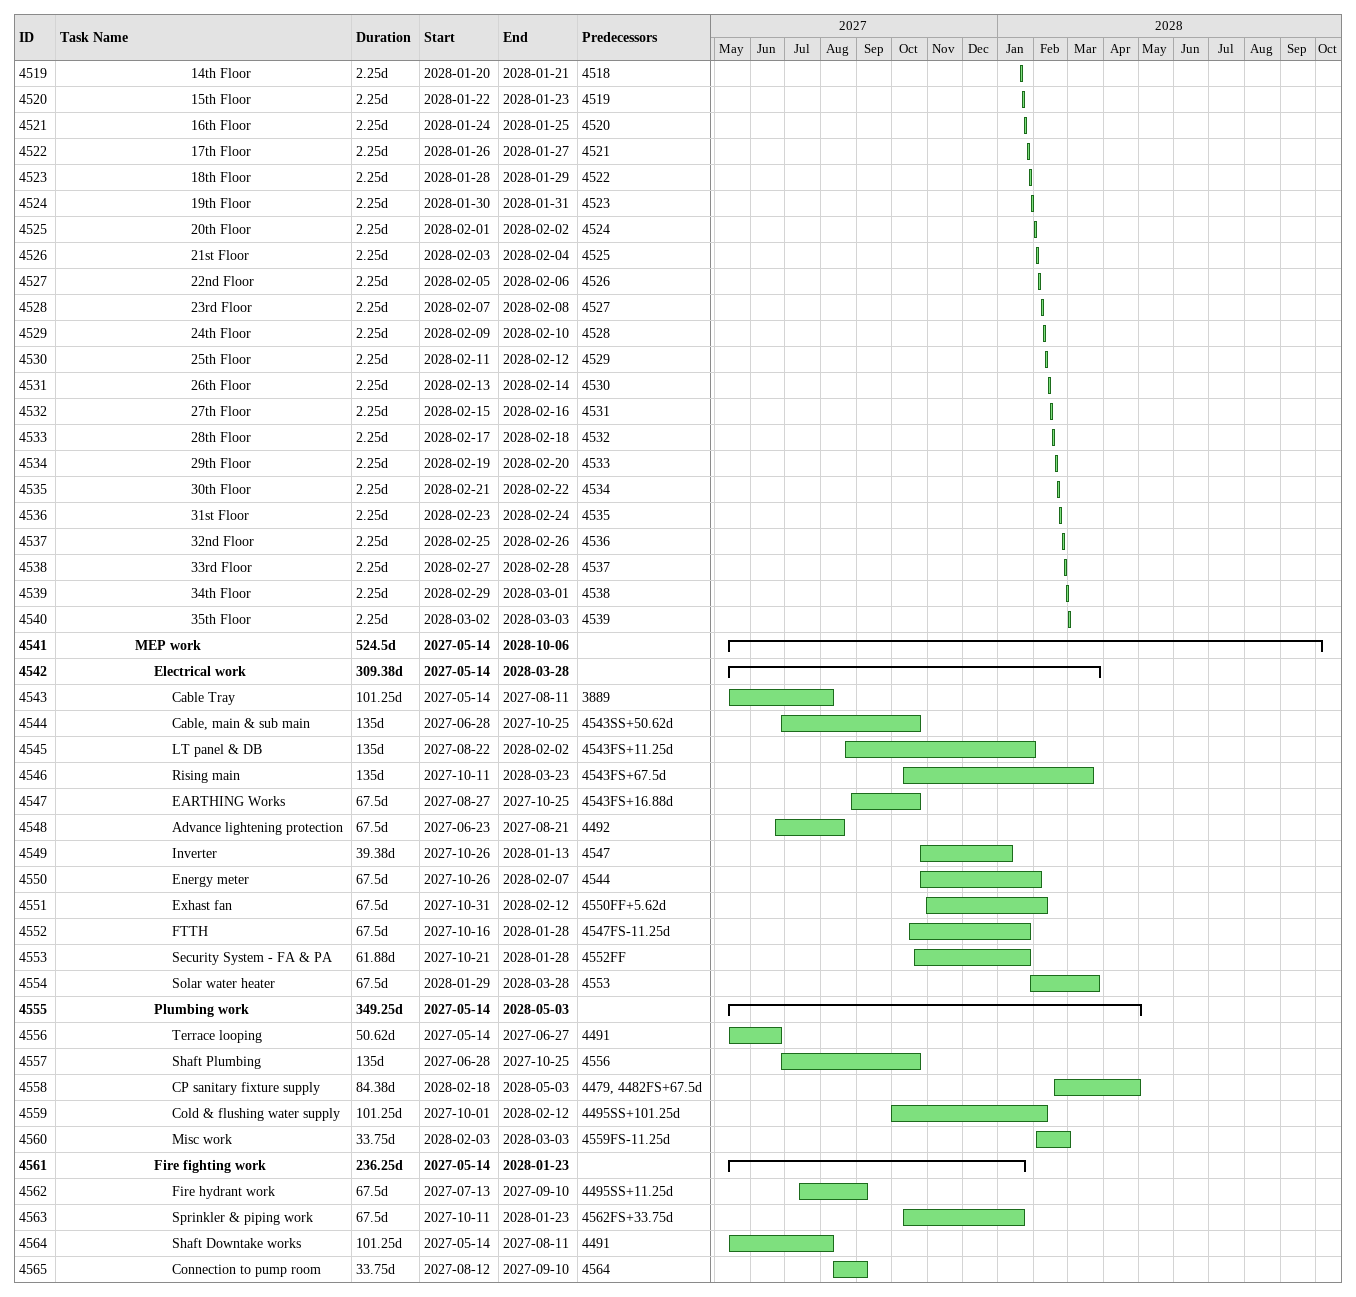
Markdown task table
| ID | Level | Task | Duration | Start | Finish | Predecessors |
|---|---|---|---|---|---|---|
| 4519 | 8 | 14th Floor | 2.25d | 2028-01-20 | 2028-01-21 | 4518 |
| 4520 | 8 | 15th Floor | 2.25d | 2028-01-22 | 2028-01-23 | 4519 |
| 4521 | 8 | 16th Floor | 2.25d | 2028-01-24 | 2028-01-25 | 4520 |
| 4522 | 8 | 17th Floor | 2.25d | 2028-01-26 | 2028-01-27 | 4521 |
| 4523 | 8 | 18th Floor | 2.25d | 2028-01-28 | 2028-01-29 | 4522 |
| 4524 | 8 | 19th Floor | 2.25d | 2028-01-30 | 2028-01-31 | 4523 |
| 4525 | 8 | 20th Floor | 2.25d | 2028-02-01 | 2028-02-02 | 4524 |
| 4526 | 8 | 21st Floor | 2.25d | 2028-02-03 | 2028-02-04 | 4525 |
| 4527 | 8 | 22nd Floor | 2.25d | 2028-02-05 | 2028-02-06 | 4526 |
| 4528 | 8 | 23rd Floor | 2.25d | 2028-02-07 | 2028-02-08 | 4527 |
| 4529 | 8 | 24th Floor | 2.25d | 2028-02-09 | 2028-02-10 | 4528 |
| 4530 | 8 | 25th Floor | 2.25d | 2028-02-11 | 2028-02-12 | 4529 |
| 4531 | 8 | 26th Floor | 2.25d | 2028-02-13 | 2028-02-14 | 4530 |
| 4532 | 8 | 27th Floor | 2.25d | 2028-02-15 | 2028-02-16 | 4531 |
| 4533 | 8 | 28th Floor | 2.25d | 2028-02-17 | 2028-02-18 | 4532 |
| 4534 | 8 | 29th Floor | 2.25d | 2028-02-19 | 2028-02-20 | 4533 |
| 4535 | 8 | 30th Floor | 2.25d | 2028-02-21 | 2028-02-22 | 4534 |
| 4536 | 8 | 31st Floor | 2.25d | 2028-02-23 | 2028-02-24 | 4535 |
| 4537 | 8 | 32nd Floor | 2.25d | 2028-02-25 | 2028-02-26 | 4536 |
| 4538 | 8 | 33rd Floor | 2.25d | 2028-02-27 | 2028-02-28 | 4537 |
| 4539 | 8 | 34th Floor | 2.25d | 2028-02-29 | 2028-03-01 | 4538 |
| 4540 | 8 | 35th Floor | 2.25d | 2028-03-02 | 2028-03-03 | 4539 |
| 4541 | 5 | **MEP work** | 524.5d | 2027-05-14 | 2028-10-06 |  |
| 4542 | 6 | **Electrical work** | 309.38d | 2027-05-14 | 2028-03-28 |  |
| 4543 | 7 | Cable Tray | 101.25d | 2027-05-14 | 2027-08-11 | 3889 |
| 4544 | 7 | Cable, main & sub main | 135d | 2027-06-28 | 2027-10-25 | 4543SS+50.62d |
| 4545 | 7 | LT panel & DB | 135d | 2027-08-22 | 2028-02-02 | 4543FS+11.25d |
| 4546 | 7 | Rising main | 135d | 2027-10-11 | 2028-03-23 | 4543FS+67.5d |
| 4547 | 7 | EARTHING Works | 67.5d | 2027-08-27 | 2027-10-25 | 4543FS+16.88d |
| 4548 | 7 | Advance lightening protection | 67.5d | 2027-06-23 | 2027-08-21 | 4492 |
| 4549 | 7 | Inverter | 39.38d | 2027-10-26 | 2028-01-13 | 4547 |
| 4550 | 7 | Energy meter | 67.5d | 2027-10-26 | 2028-02-07 | 4544 |
| 4551 | 7 | Exhast fan | 67.5d | 2027-10-31 | 2028-02-12 | 4550FF+5.62d |
| 4552 | 7 | FTTH | 67.5d | 2027-10-16 | 2028-01-28 | 4547FS-11.25d |
| 4553 | 7 | Security System - FA & PA | 61.88d | 2027-10-21 | 2028-01-28 | 4552FF |
| 4554 | 7 | Solar water heater | 67.5d | 2028-01-29 | 2028-03-28 | 4553 |
| 4555 | 6 | **Plumbing work** | 349.25d | 2027-05-14 | 2028-05-03 |  |
| 4556 | 7 | Terrace looping | 50.62d | 2027-05-14 | 2027-06-27 | 4491 |
| 4557 | 7 | Shaft Plumbing | 135d | 2027-06-28 | 2027-10-25 | 4556 |
| 4558 | 7 | CP sanitary fixture supply | 84.38d | 2028-02-18 | 2028-05-03 | 4479, 4482FS+67.5d |
| 4559 | 7 | Cold & flushing water supply | 101.25d | 2027-10-01 | 2028-02-12 | 4495SS+101.25d |
| 4560 | 7 | Misc work | 33.75d | 2028-02-03 | 2028-03-03 | 4559FS-11.25d |
| 4561 | 6 | **Fire fighting work** | 236.25d | 2027-05-14 | 2028-01-23 |  |
| 4562 | 7 | Fire hydrant work | 67.5d | 2027-07-13 | 2027-09-10 | 4495SS+11.25d |
| 4563 | 7 | Sprinkler & piping work | 67.5d | 2027-10-11 | 2028-01-23 | 4562FS+33.75d |
| 4564 | 7 | Shaft Downtake works | 101.25d | 2027-05-14 | 2027-08-11 | 4491 |
| 4565 | 7 | Connection to pump room | 33.75d | 2027-08-12 | 2027-09-10 | 4564 |
